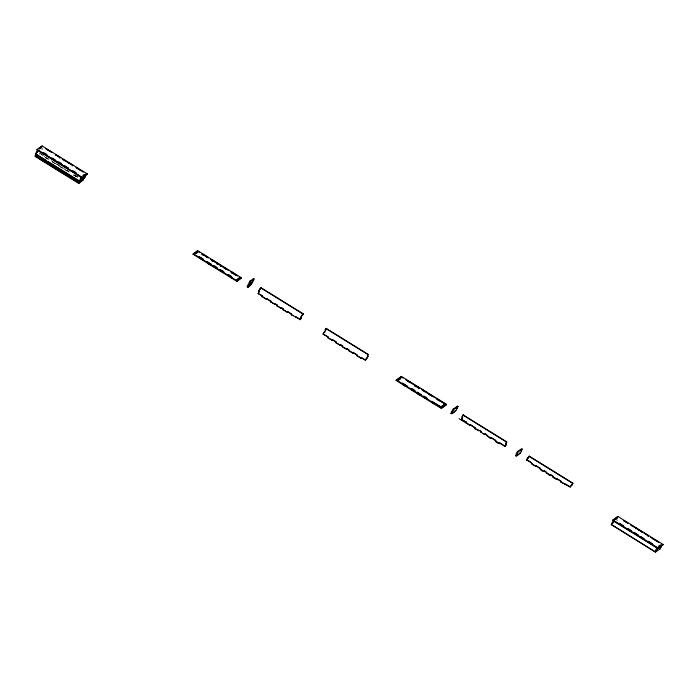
<?xml version="1.0" encoding="UTF-8"?>
<svg xmlns="http://www.w3.org/2000/svg" width="698" height="698" viewBox="0 0 698 698"><rect width="100%" height="100%" fill="white"/><g stroke="black" fill="none" stroke-linecap="round" stroke-linejoin="round"><path stroke-width="0.52" stroke-dasharray="3.49 2.62" d="M42.831 148.116L42.325 149.477L41.801 149.154M44.253 156.64C43.433 155.663 46.845 158.9 48.424 159.223L48.668 158.716L48.179 159.388L44.846 157.329M52.341 161.971L56.756 164.388L52.341 161.971L52.594 161.465M52.586 161.805L52.839 161.29M56.512 164.554L56.756 164.039M62.759 168.427L58.588 165.845L59.086 165.164L57 163.873M58.588 165.845L59.086 165.164M65.917 170.059L69.25 172.127L64.844 169.71L65.088 169.204M65.333 169.038L64.844 169.71M69.006 172.293L69.259 171.787L40.929 154.241M73.177 174.875L77.583 177.283L73.177 174.875L73.421 174.36L78.481 177.519M77.338 177.458L77.591 176.943M616.788 521.188L617.451 519.827M39.358 154.232L40.091 153.717L39.568 153.403M39.812 153.228L43.721 155.645M74.503 174.709L77.836 176.777M58.833 165.67L63.003 168.253"/><path stroke-width="1.05" d="M37.064 149.442L36.811 149.948L82.024 177.946L87.346 173.933L42.133 145.934L37.064 149.442L82.268 177.44L87.346 173.933M81.989 177.292L79.755 181.541L35.589 154.188L37.579 150.105L42.177 152.958M35.589 154.188L36.828 151.972L37.352 152.295L36.828 151.972M36.907 154.563L34.9 156.282L78.647 183.382L83.289 179.831L78.647 183.382M37.107 152.469L38.102 150.428M85.994 174.962L84.336 178.365L78.621 182.379L35.912 155.933L36.575 154.572M37.099 154.895L36.436 156.256L38.346 157.12M42.133 145.934L39.35 148.194M44.759 161.753L40.353 159.345L40.597 158.83L47.508 162.791M47.159 156.038C48.031 153.185 37.701 150.62 47.412 155.532M44.515 161.927L45.012 161.247M48.685 164.501C49.052 162.669 54.418 165.984 52.847 167.084L48.93 164.335M55.91 155.445L56.163 154.939L60.325 157.521L59.836 158.193M55.744 160.688C45.824 155.113 56.529 159.502 55.735 161.029M59.347 170.783L54.933 168.375L55.186 167.86L60.979 171.132M57.271 169.152L57.262 169.492M61.747 165.068C62.619 162.215 52.28 159.65 61.991 164.562M59.103 170.958L59.592 170.277M65.595 174.657L61.188 172.249L61.433 171.734L77.513 181.375M68.413 163.192L68.657 162.678L72.828 165.26L72.339 165.941M65.35 174.823L65.848 174.142M73.927 179.814L69.521 177.405L70.009 176.725M76.326 174.099C77.199 171.254 66.868 168.68 76.579 173.593M73.683 179.988L74.18 179.307M78.621 182.379L80.471 179.002M79.528 180.852L78.865 182.213L78.342 181.89M79.345 182.213L79.075 181.384L80.375 180.485M81.657 177.973L80.994 179.325L80.226 179.177M82.024 177.946L82.268 177.44M81.3 180.861L81.544 180.354M83.184 178.322L82.521 179.683L81.998 179.36M85.008 175.198L84.737 174.36L82.792 175.713L83.306 176.036L85.261 174.683M84.816 176.001L85.331 176.324L84.092 178.531L83.577 178.208L81.936 179.342M193.041 254.229L197.682 250.678L241.429 277.769L241.176 278.284L236.788 281.32L193.041 254.229L197.682 250.678M194.777 253.706L196.984 251.847L197.499 252.17L195.955 253.575M202.647 254.072L202.15 254.753L202.647 254.072L206.809 256.655L206.564 257.161M206.32 257.335L206.809 256.655M206.826 262.439L207.315 261.767L211.485 264.341C211.119 266.182 205.753 262.858 207.315 261.767M210.997 265.022L211.485 264.341M214.897 262.326L215.141 261.811L210.735 259.403L215.141 261.811M217.226 263.102L216.738 263.783L217.226 263.102L221.397 265.685L220.9 266.366L221.397 265.685M215.159 267.604L215.412 267.09M213.073 266.313L217.244 268.896C218.116 266.043 207.777 263.469 217.488 268.381M222.662 272.246L219.329 270.187C221.755 268.329 228.281 276.12 219.573 269.672M219.818 269.507L219.329 270.187M231.806 272.133L231.317 272.813L231.806 272.133L235.976 274.715L235.479 275.396L235.976 274.715M227.661 275.344L231.823 277.926C232.696 275.073 222.365 272.508 232.076 277.411M236.971 279.828L239.17 277.97L239.44 278.807L237.486 280.151L236.971 279.828L239.17 277.97M236.788 281.32L241.429 277.769M237.486 280.151L239.684 278.293M247.179 286.773L249.413 282.524L249.936 282.847L248.942 284.88L247.703 287.096L247.179 286.773L248.156 286.093M249.936 282.847L249.169 282.69L249.91 281.163L253.575 278.633L254.089 278.956L253.348 280.483L252.824 280.16M249.692 283.013L250.434 281.486L254.089 278.956M247.903 286.608L248.427 286.93L248.671 286.416L247.703 287.096M252.353 282.524L251.359 284.557L250.102 284.749L251.83 282.201L252.597 282.35L253.592 280.317L253.069 279.994M248.427 286.93L250.626 285.063M258.592 291.179L259.351 291.336L258.592 291.179L261.096 287.768L303.281 313.891L300.777 317.311L301.536 317.459L300.777 317.311M258.836 291.014L259.831 288.972M258.112 293.544L262.527 295.952L258.112 293.544L259.106 291.502M259.586 289.138L260.101 289.461L261.096 287.768M258.356 293.378L259.351 291.336M274.776 304.206L270.37 301.798L270.859 301.117L266.688 298.535L266.2 299.215L262.029 296.633L262.282 296.127M262.029 296.633L262.527 295.952M266.2 299.215L266.688 298.535M270.37 301.798L270.859 301.117M274.532 304.372L275.029 303.7M299.765 319.021L291.197 314.693L291.694 314.021L287.524 311.439L287.035 312.119L282.865 309.537L283.362 308.856L281.277 307.565L280.779 308.246L276.617 305.663L277.106 304.982L275.719 304.127M276.617 305.663L277.106 304.982M280.779 308.246L281.277 307.565M287.035 312.119L287.524 311.439M295.367 317.276L295.856 316.595M301.021 317.136L302.016 315.095L302.539 315.417M295.612 316.77L300.306 319.667L301.3 317.634M302.295 315.592L303.281 313.891M301.536 317.459L300.306 319.667M323.139 334.133L328.069 336.872L323.139 334.133C322.729 331.864 325.887 332.204 324.134 332.091M325.896 330.206L325.128 330.058L326.123 328.357L368.308 354.479C366.555 355.422 368.387 357.21 367.558 356.015M323.383 333.967L324.378 331.925M326.123 328.357L325.128 330.058M324.657 332.414L325.652 330.381M366.232 358.728L365.569 360.089L361.407 357.516L360.91 358.187L356.748 355.614L357.236 354.933L353.075 352.35L352.577 353.031L348.415 350.448L348.904 349.768L346.819 348.476L346.33 349.157L342.16 346.574L342.657 345.903L340.572 344.611L340.074 345.292L335.913 342.709L336.401 342.029L332.239 339.446L331.742 340.127L327.58 337.544L327.824 337.038M331.742 340.127L332.239 339.446M340.074 345.292L340.572 344.611M346.33 349.157L346.819 348.476M352.577 353.031L353.075 352.35M360.91 358.187L361.407 357.516M361.163 357.681L365.324 360.264L368.082 356.338M367.314 356.181L368.308 354.479M366.319 358.222L366.843 358.545L367.837 356.504M396.071 380.41L401.394 376.388L446.598 404.386L446.345 404.901L441.276 408.409L396.071 380.41L401.394 376.388M398.148 379.651L400.347 377.793L400.626 378.63L398.671 379.974L398.148 379.651L400.347 377.793M398.671 379.974L400.87 378.115M402.249 383.917L402.746 383.237L406.908 385.82C406.541 387.66 401.176 384.336 402.746 383.237M406.419 386.5L406.908 385.82M410.581 389.083C410.956 387.242 416.313 390.566 414.752 391.665L410.581 389.083L414.752 391.665M415.415 385.401L414.926 386.081L415.415 385.401L419.585 387.983L419.332 388.489L415.17 385.907M416.837 392.948L417.325 392.276L421.496 394.85C421.121 396.691 415.764 393.367 417.325 392.276M419.088 388.655L419.585 387.983M420.999 395.53L421.496 394.85M423.084 396.822L427.246 399.404C428.118 396.551 417.788 393.977 427.499 398.89M431.835 396.228L432.079 395.722L427.673 393.306M435.578 404.561C437.236 403.845 432.184 403.968 431.416 401.987L431.905 401.306L440.97 406.917M431.416 401.987L431.905 401.306M441.276 408.409L446.598 404.386M442.445 406.236L443.998 404.823L444.513 405.145L442.968 406.559M452.522 413.329L452.775 412.815L451.458 413.731L450.934 413.408L453.168 409.159L457.513 406.157L458.028 406.48L455.794 410.729L452.522 413.329L451.999 413.007M451.458 413.731L453.691 409.482L458.028 406.48M456.85 407.519L457.513 406.157M462.722 417.282L461.963 417.134L463.193 414.926L506.844 441.947C505.09 442.881 506.443 445.333 505.849 443.989M463.193 414.926L461.963 417.134M461.483 419.489L466.622 422.36L461.483 419.489L462.477 417.456M461.727 419.324L462.39 417.962M466.377 422.526L466.133 423.032L466.622 422.36M459.048 418.652L470.295 425.614L470.792 424.934L474.954 427.516C473.052 429.872 480.704 430.064 478.627 430.779M470.295 425.614L470.792 424.934M474.465 428.197L474.954 427.516M486.759 434.828L485.372 433.964L484.883 434.645L480.713 432.071L481.21 431.39L479.814 430.526M481.21 431.39L480.713 432.071M484.883 434.645L485.372 433.964M486.96 435.936C486.89 433.894 490.214 440.499 491.619 437.838L495.789 440.421C494.228 441.52 499.585 444.835 499.96 443.003L505.369 446.354L506.364 444.312M491.13 438.519L491.619 437.838M495.301 441.101L495.789 440.421M499.463 443.675L499.96 443.003M505.605 444.164L506.844 441.947M499.716 443.169L505.125 446.519L506.12 444.486M516.311 453.796L517.078 453.953L516.311 453.796L517.305 451.754L521.642 448.753L522.165 449.076L521.415 450.952L520.891 450.629M516.555 453.63L515.56 455.672L516.084 455.995L517.157 455.244L516.633 454.93M516.834 454.119L517.829 452.077L522.165 449.076M516.084 455.995L517.078 453.953M516.38 455.436L516.904 455.759L517.157 455.244M516.904 455.759L520.42 452.985L521.415 450.952M546.054 471.874L544.667 471.01C544.3 472.851 538.935 469.527 540.505 468.428L536.334 465.854C532.513 466.718 531.204 460.593 526.51 460.087L529.267 456.16L572.91 483.19L570.153 487.117L560.843 482.013L561.332 481.332L560.843 482.013M526.51 460.087L527.749 457.879M527.505 458.045L528.028 458.368L529.267 456.16M531.675 463.952L531.928 463.437M535.846 466.526L536.334 465.854M540.008 469.108L540.505 468.428M544.178 471.691L544.667 471.01M546.264 472.982C546.185 470.932 549.509 477.537 550.923 474.884L552.999 476.176C551.045 477.938 562.483 481.829 553.584 477.196M550.425 475.556L550.923 474.884M552.511 476.847L552.999 476.176M556.672 479.43L557.17 478.749M565.014 484.595L565.502 483.915L570.397 486.942L571.392 484.909L571.915 485.223M571.671 485.398L572.91 483.19M612.574 520.481L617.896 516.459L663.1 544.457L662.847 544.972L657.778 548.48L612.574 520.481L617.896 516.459M661.756 545.496L660.099 548.898L655.509 552.066L611.343 524.713L613.333 520.638L617.939 523.483M611.343 524.713L612.338 522.68L613.106 522.828M612.861 523.003L613.856 520.961M614.65 519.722L616.858 517.864L617.372 518.186L615.427 519.539L614.903 519.216M627.502 523.395L627.755 522.889L623.34 520.481L627.764 523.238M631.498 531.222C621.578 525.646 632.283 530.035 631.498 531.562M643.992 539.301C645.013 538.9 639.298 535.366 639.83 536.727M642.09 532.434L642.335 531.92L637.928 529.512M644.167 533.717L644.42 533.211L648.582 535.794L648.093 536.474M652.333 544.126C642.413 538.551 653.119 542.931 652.333 544.466M656.67 541.465L656.923 540.95L652.508 538.542M656.233 549.535L654.994 551.743L613.027 525.437M655.509 552.066L657.743 547.817M657.411 548.497L656.748 549.858L655.989 549.71M657.778 548.48L663.1 544.457M658.816 547.075L661.015 545.217L660.5 544.894L658.546 546.246L659.069 546.569M659.854 549.064L661.093 546.857L660.57 546.534M35.912 155.933L36.889 155.253M47.586 149.948L51.992 152.356L45.571 148.718M43.241 153.29L56.887 162.058M57.821 162.32L67.994 168.942M66.336 161.561L62.166 158.978L72.583 165.426M76.754 168.009L80.916 170.591M72.409 171.35L80.41 176.629M80.977 177.301L81.465 176.969M81.029 180.032L81.753 179.526M196.984 251.847L195.03 253.191L195.553 253.514L197.499 252.17M227.4 269.725L223.229 267.142L228.421 270.379M282.865 309.537L287.279 311.945M291.197 314.693L293.108 315.557M327.58 337.544L331.986 339.961M335.913 342.709L340.319 345.117M342.16 346.574L344.245 347.866M348.415 350.448L352.822 352.856M356.748 355.614L361.154 358.022M406.838 380.41L411.253 382.818L405.756 379.756M427.246 399.404L423.328 396.656M440.482 407.257L445.551 403.741M444.513 405.145L442.567 406.498L442.043 406.175M450.934 413.408L452.252 412.492M482.798 433.353L485.127 434.479M618.995 523.823L627.083 529.154M631.673 525.638L636.087 528.054L630.53 524.948M633.583 532.853L647.09 541.535M644.42 533.211L648.346 535.959M656.739 547.834L657.228 547.494M55.692 154.991L60.08 157.687M75.934 167.529L83.289 172.083M86.055 173.793L87.093 174.439M40.118 148.011L40.641 148.334M83.76 175.041L84.284 175.364M84.571 176.175L85.086 176.489M457.033 408.522L456.274 408.365L456.789 408.688M252.074 282.027L252.597 282.35M249.91 281.163L250.434 281.486M260.851 287.934L303.037 314.056M325.879 328.522L368.064 354.654M68.832 169.457L71.327 171.01M81.221 177.135L81.745 177.458M445.315 403.915L436.006 398.471L445.071 404.081M401.141 376.903L402.99 378.046M411.288 383.185L414.054 384.903M415.17 385.566L419.341 388.149M426.05 392.328L434.357 397.467M455.279 410.407L455.794 410.729M462.957 415.092L506.6 442.122M453.168 409.159L453.691 409.482M407.667 381.265L410.171 382.809M422.246 390.295L424.75 391.84M428.502 394.169L430.169 395.199M437.663 399.841L439.33 400.879M529.023 456.326L572.665 483.356M197.429 251.184L199.253 252.318M201.984 254.011L208.37 257.963M215.656 262.474L222.95 266.994M230.244 271.513L237.529 276.024M239.353 277.15L241.176 278.284M250.835 284.234L251.359 284.557M202.394 254.587L204.06 255.616M211.564 260.258L213.23 261.288M216.982 263.617L218.649 264.647M224.058 267.997L226.562 269.55M231.561 272.648L235.723 275.23M211.32 260.433L212.986 261.462M454.721 411.471L454.206 411.148L454.477 411.977M196.731 252.353L197.255 252.676M238.917 278.485L239.44 278.807M249.858 285.255L250.373 285.578M400.102 378.307L400.626 378.63M443.745 405.337L444.268 405.66M519.897 452.662L520.42 452.985M248.418 284.557L248.942 284.88M248.174 284.732L248.697 285.054M452.173 411.201L452.697 411.523M451.929 411.366L452.452 411.689M517.305 451.754L517.829 452.077M35.834 154.014L46.443 160.592M48.284 161.727L79.476 181.044M248.881 285.927L249.404 286.25M452.976 412.335L453.499 412.658M237.215 279.322L237.739 279.645M398.401 379.145L398.916 379.468M518.335 454.084L518.858 454.407M207.079 261.933L211.241 264.516M266.444 298.7L270.615 301.283M274.785 303.866L276.862 305.157M281.032 307.739L283.118 309.022M287.279 311.605L291.45 314.187M470.548 425.108L474.71 427.682M478.88 430.265L480.966 431.556M485.127 434.139L487.213 435.43M491.383 438.004L495.545 440.586M526.754 459.912L531.265 462.713M557.999 479.264L560.503 480.817M35.153 155.776L78.9 182.867M193.294 253.714L237.041 280.814M262.274 296.467L266.444 299.049M270.606 301.623L273.939 303.691M276.862 305.497L281.024 308.08M331.995 339.621L336.157 342.195M340.327 344.777L342.413 346.068M346.574 348.651L348.66 349.942M352.83 352.516L356.992 355.099M466.377 422.866L470.539 425.448M474.71 428.031L478.872 430.605M487.204 435.77L491.375 438.353M496.374 441.441L499.707 443.509M536.09 466.02L540.261 468.602M544.423 471.176L546.508 472.467M550.678 475.05L552.755 476.341M556.925 478.924L561.087 481.498M402.502 383.411L406.664 385.994M410.834 388.568L414.996 391.15M417.081 392.442L421.252 395.024M431.661 401.472L440.726 407.082M198.494 257.283L202.656 259.865M345.187 348.127L346.574 348.991M396.316 379.904L441.529 407.902M517.358 454.764L517.881 455.087M531.92 463.777L536.09 466.36M541.09 469.457L544.423 471.525M546.508 472.808L550.67 475.39M561.087 481.847L565.249 484.421M636.044 528.369L642.492 532.356M650.772 537.486L659.052 542.616M661.809 544.327L662.847 544.972M402.493 383.752L406.664 386.334M417.072 392.782L421.243 395.365M431.661 401.812L435.822 404.395M615.88 518.544L616.395 518.867M659.523 545.574L660.046 545.897M639.839 536.387L644.001 538.961M612.818 519.975L658.031 547.974M627.921 529.669L632.641 532.591M647.919 542.058L656.164 547.162M656.984 547.668L657.499 547.991M611.588 524.547L612.111 524.87M41.095 147.33L39.14 148.683L39.664 149.006L41.618 147.653L41.095 147.33M64.321 165.679L68.491 168.262L64.321 165.679M198.982 256.602L203.153 259.185L198.982 256.602M421.662 389.266L425.832 391.848L421.662 389.266M619.248 523.308L623.41 525.891L619.248 523.308M633.828 532.347L637.998 534.921L633.828 532.347"/></g></svg>
